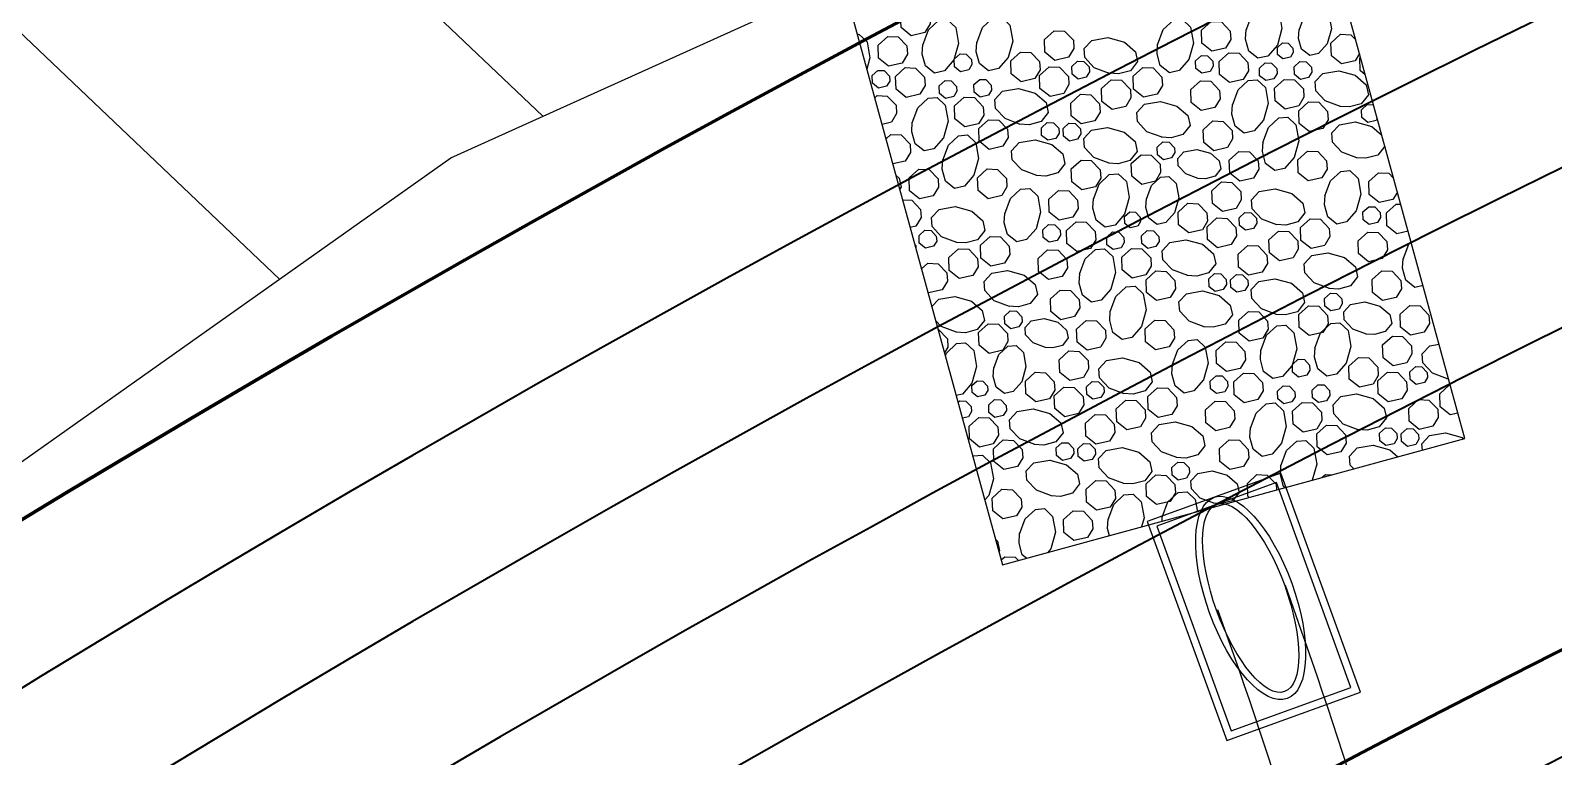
# Model space of a CAD drawing. Header units: inches. Extents: x -5337 to 1057, y 15227 to 19227.
# Drawn here: x -2680.8 to -2649.02, y 16364.55 to 16379.7 of the extents above; entities that cross this region are included whole.
import ezdxf

# ---------------------------------------------------------------- set-up
doc = ezdxf.new("R2010")
doc.units = ezdxf.units.IN
doc.header["$LTSCALE"] = 150
doc.header["$MEASUREMENT"] = 0
for name, color, linetype in [('COMT-MIN', 84, 'Continuous'), ('CONT-MJR', 84, 'Continuous'), ('PAVING', 7, 'Continuous'), ('ROW', 7, 'Continuous'), ('STORM', 7, 'Continuous'), ('STORM INLET', 7, 'Continuous')]:
    doc.layers.add(name, color=color, linetype=linetype)

msp = doc.modelspace()

# ---------------------------------------------------------------- linework, layer by layer
at = {"color": 5}
for p, q in [((-2729.051, 16433.956), (-2670.113, 16377.913)), ((-2734.121, 16430.153), (-2675.608, 16374.513)), ((-2672.033, 16377.047), (-2602.131, 16408.598)), ((-2729.614, 16336.248), (-2672.033, 16377.047))]:
    msp.add_line(p, q, dxfattribs=at)
at = {"layer": 'COMT-MIN', "color": 5, "linetype": 'Continuous', "lineweight": 40}
for radius, start, end in [(358.682, 87.19595, 149.48733), (355.682, 87.19365, 152.90954), (352.682, 87.19133, 149.45481), (349.682, 87.18897, 152.96326), (341.682, 87.18254, 152.94352), (339.682, 87.1809, 146.2176), (336.682, 87.1784, 155.72029), (333.682, 87.17588, 149.75678)]:
    msp.add_arc((-2493.35, 16060.287), radius, start, end, dxfattribs=at)
at = {"layer": 'CONT-MJR', "color": 5, "linetype": 'Continuous', "lineweight": 70, "extrusion": (0, 0, -1)}
msp.add_arc((2493.35, 16060.287), 361.682, 27.07625, 92.80179, dxfattribs=at)
at = {"layer": 'CONT-MJR', "color": 5, "linetype": 'Continuous', "lineweight": 70}
msp.add_arc((-2493.35, 16060.287), 343.682, 87.18417, 149.57572, dxfattribs=at)
at = {"layer": 'PAVING', "color": 1, "flags": 128}
msp.add_lwpolyline([(-2660.516, 16368.548), (-2650.871, 16371.188), (-2656.151, 16390.478), (-2665.797, 16387.838)], close=True, dxfattribs=at)
for points in [[(-2662.142, 16379.658), (-2662.427, 16379.593), (-2662.636, 16379.762), (-2662.645, 16380.03), (-2662.443, 16380.213), (-2662.228, 16380.205), (-2662.044, 16380.013), (-2662.032, 16379.839), (-2662.142, 16379.658)], [(-2655.436, 16379.708), (-2655.317, 16380.025), (-2655.105, 16380.222), (-2654.916, 16380.237), (-2654.745, 16380.076), (-2654.687, 16379.743), (-2654.784, 16379.397), (-2654.983, 16379.168), (-2655.188, 16379.123), (-2655.378, 16379.272), (-2655.445, 16379.52), (-2655.433, 16379.723)], [(-2654.33, 16379.707), (-2654.223, 16379.992), (-2654.032, 16380.17), (-2653.862, 16380.183), (-2653.708, 16380.039), (-2653.656, 16379.739), (-2653.743, 16379.427), (-2653.922, 16379.221), (-2654.107, 16379.18), (-2654.278, 16379.315), (-2654.339, 16379.538), (-2654.327, 16379.721)], [(-2662.184, 16379.398), (-2662.066, 16379.715), (-2661.854, 16379.912), (-2661.665, 16379.927), (-2661.494, 16379.767), (-2661.436, 16379.433), (-2661.532, 16379.087), (-2661.732, 16378.858), (-2661.936, 16378.812), (-2662.126, 16378.962), (-2662.194, 16379.21), (-2662.181, 16379.413)], [(-2661.055, 16379.447), (-2660.937, 16379.764), (-2660.725, 16379.962), (-2660.536, 16379.976), (-2660.365, 16379.816), (-2660.307, 16379.483), (-2660.404, 16379.136), (-2660.603, 16378.907), (-2660.808, 16378.862), (-2660.998, 16379.012), (-2661.066, 16379.259), (-2661.053, 16379.462)], [(-2657.284, 16379.405), (-2657.166, 16379.722), (-2656.954, 16379.92), (-2656.765, 16379.934), (-2656.594, 16379.774), (-2656.536, 16379.441), (-2656.633, 16379.094), (-2656.832, 16378.865), (-2657.037, 16378.82), (-2657.227, 16378.97), (-2657.294, 16379.217), (-2657.282, 16379.42)], [(-2655.865, 16379.334), (-2656.15, 16379.269), (-2656.359, 16379.438), (-2656.368, 16379.707), (-2656.166, 16379.889), (-2655.951, 16379.881), (-2655.767, 16379.689), (-2655.756, 16379.516), (-2655.865, 16379.334)], [(-2663.547, 16379.622), (-2663.514, 16379.624), (-2663.343, 16379.464), (-2663.285, 16379.131), (-2663.349, 16378.898)], [(-2662.613, 16379.024), (-2662.898, 16378.959), (-2663.108, 16379.128), (-2663.117, 16379.396), (-2662.915, 16379.58), (-2662.699, 16379.571), (-2662.516, 16379.379), (-2662.504, 16379.206), (-2662.613, 16379.024)], [(-2659.139, 16379.143), (-2659.424, 16379.079), (-2659.633, 16379.247), (-2659.642, 16379.515), (-2659.44, 16379.698), (-2659.225, 16379.69), (-2659.041, 16379.498), (-2659.029, 16379.325), (-2659.139, 16379.143)], [(-2658.287, 16378.806), (-2658.604, 16378.924), (-2658.801, 16379.137), (-2658.816, 16379.325), (-2658.655, 16379.496), (-2658.322, 16379.554), (-2657.975, 16379.458), (-2657.746, 16379.258), (-2657.701, 16379.054), (-2657.851, 16378.864), (-2658.099, 16378.796), (-2658.301, 16378.809)], [(-2653.163, 16379.069), (-2653.448, 16379.004), (-2653.657, 16379.172), (-2653.666, 16379.441), (-2653.464, 16379.624), (-2653.248, 16379.615), (-2653.149, 16379.511)], [(-2661.224, 16378.881), (-2661.396, 16378.843), (-2661.521, 16378.944), (-2661.527, 16379.105), (-2661.405, 16379.215), (-2661.276, 16379.209), (-2661.166, 16379.094), (-2661.159, 16378.99), (-2661.225, 16378.881)], [(-2659.843, 16378.698), (-2660.128, 16378.633), (-2660.338, 16378.801), (-2660.347, 16379.07), (-2660.145, 16379.253), (-2659.929, 16379.244), (-2659.746, 16379.052), (-2659.734, 16378.879), (-2659.843, 16378.698)], [(-2656.189, 16378.848), (-2656.36, 16378.809), (-2656.485, 16378.91), (-2656.491, 16379.071), (-2656.37, 16379.181), (-2656.24, 16379.176), (-2656.13, 16379.061), (-2656.123, 16378.957), (-2656.189, 16378.848)], [(-2655.497, 16378.682), (-2655.782, 16378.617), (-2655.991, 16378.786), (-2656, 16379.054), (-2655.799, 16379.237), (-2655.583, 16379.228), (-2655.399, 16379.036), (-2655.388, 16378.863), (-2655.497, 16378.682)], [(-2654.512, 16379.145), (-2654.666, 16379.11), (-2654.779, 16379.201), (-2654.784, 16379.346), (-2654.675, 16379.445), (-2654.558, 16379.44), (-2654.459, 16379.337), (-2654.453, 16379.243), (-2654.512, 16379.145)], [(-2653.07, 16379.223), (-2653.163, 16379.069)], [(-2652.949, 16378.78), (-2653.056, 16378.866), (-2653.065, 16379.134), (-2653.05, 16379.148)], [(-2662.937, 16378.538), (-2663.108, 16378.499), (-2663.234, 16378.6), (-2663.239, 16378.761), (-2663.118, 16378.871), (-2662.989, 16378.866), (-2662.879, 16378.751), (-2662.872, 16378.647), (-2662.937, 16378.538)], [(-2662.246, 16378.372), (-2662.531, 16378.307), (-2662.74, 16378.475), (-2662.749, 16378.744), (-2662.547, 16378.927), (-2662.332, 16378.918), (-2662.148, 16378.727), (-2662.136, 16378.553), (-2662.246, 16378.372)], [(-2659.242, 16378.391), (-2659.527, 16378.326), (-2659.737, 16378.494), (-2659.745, 16378.763), (-2659.543, 16378.946), (-2659.328, 16378.937), (-2659.144, 16378.745), (-2659.133, 16378.572), (-2659.242, 16378.391)], [(-2658.772, 16378.728), (-2658.943, 16378.689), (-2659.068, 16378.79), (-2659.074, 16378.952), (-2658.953, 16379.061), (-2658.823, 16379.056), (-2658.713, 16378.941), (-2658.706, 16378.837), (-2658.772, 16378.728)], [(-2657.29, 16378.375), (-2657.575, 16378.31), (-2657.785, 16378.478), (-2657.794, 16378.747), (-2657.592, 16378.93), (-2657.377, 16378.921), (-2657.193, 16378.729), (-2657.181, 16378.556), (-2657.29, 16378.375)], [(-2654.856, 16378.695), (-2655.027, 16378.657), (-2655.153, 16378.758), (-2655.158, 16378.919), (-2655.037, 16379.029), (-2654.908, 16379.024), (-2654.797, 16378.908), (-2654.79, 16378.804), (-2654.856, 16378.696)], [(-2654.132, 16378.721), (-2654.303, 16378.682), (-2654.429, 16378.783), (-2654.434, 16378.944), (-2654.313, 16379.054), (-2654.183, 16379.049), (-2654.073, 16378.934), (-2654.066, 16378.83), (-2654.132, 16378.721)], [(-2653.469, 16378.115), (-2653.786, 16378.234), (-2653.983, 16378.446), (-2653.998, 16378.635), (-2653.837, 16378.806), (-2653.504, 16378.864), (-2653.157, 16378.767), (-2652.929, 16378.568), (-2652.883, 16378.363), (-2653.033, 16378.173), (-2653.281, 16378.106), (-2653.483, 16378.118)], [(-2661.537, 16378.324), (-2661.707, 16378.285), (-2661.833, 16378.387), (-2661.839, 16378.548), (-2661.718, 16378.658), (-2661.588, 16378.652), (-2661.478, 16378.537), (-2661.471, 16378.433), (-2661.537, 16378.324)], [(-2660.813, 16378.35), (-2660.984, 16378.311), (-2661.109, 16378.412), (-2661.114, 16378.573), (-2660.993, 16378.683), (-2660.864, 16378.678), (-2660.754, 16378.563), (-2660.747, 16378.459), (-2660.813, 16378.35)], [(-2657.949, 16378.117), (-2658.234, 16378.053), (-2658.443, 16378.221), (-2658.452, 16378.49), (-2658.251, 16378.673), (-2658.035, 16378.664), (-2657.851, 16378.472), (-2657.84, 16378.299), (-2657.949, 16378.117)], [(-2656.089, 16378.097), (-2656.373, 16378.032), (-2656.583, 16378.201), (-2656.592, 16378.47), (-2656.39, 16378.653), (-2656.175, 16378.644), (-2655.991, 16378.452), (-2655.979, 16378.279), (-2656.089, 16378.097)], [(-2655.723, 16378.145), (-2655.604, 16378.462), (-2655.392, 16378.659), (-2655.203, 16378.674), (-2655.032, 16378.513), (-2654.974, 16378.18), (-2655.071, 16377.833), (-2655.27, 16377.605), (-2655.475, 16377.559), (-2655.665, 16377.709), (-2655.732, 16377.957), (-2655.72, 16378.16)], [(-2654.338, 16378.128), (-2654.623, 16378.063), (-2654.832, 16378.232), (-2654.841, 16378.5), (-2654.64, 16378.683), (-2654.424, 16378.675), (-2654.24, 16378.483), (-2654.229, 16378.309), (-2654.338, 16378.128)], [(-2663.186, 16378.3), (-2663.138, 16378.343), (-2662.923, 16378.334), (-2662.739, 16378.142), (-2662.728, 16377.969), (-2662.837, 16377.788)], [(-2662.403, 16377.774), (-2662.285, 16378.091), (-2662.073, 16378.288), (-2661.884, 16378.303), (-2661.713, 16378.142), (-2661.655, 16377.809), (-2661.751, 16377.462), (-2661.951, 16377.234), (-2662.155, 16377.188), (-2662.345, 16377.338), (-2662.413, 16377.586), (-2662.401, 16377.789)], [(-2661.019, 16377.757), (-2661.304, 16377.692), (-2661.513, 16377.861), (-2661.522, 16378.129), (-2661.32, 16378.312), (-2661.105, 16378.303), (-2660.921, 16378.112), (-2660.91, 16377.938), (-2661.019, 16377.757)], [(-2660.149, 16377.744), (-2660.466, 16377.863), (-2660.664, 16378.075), (-2660.678, 16378.264), (-2660.518, 16378.435), (-2660.185, 16378.493), (-2659.838, 16378.396), (-2659.609, 16378.197), (-2659.564, 16377.992), (-2659.714, 16377.802), (-2659.962, 16377.735), (-2660.164, 16377.747)], [(-2658.592, 16377.817), (-2658.877, 16377.752), (-2659.086, 16377.921), (-2659.095, 16378.189), (-2658.893, 16378.372), (-2658.678, 16378.363), (-2658.494, 16378.172), (-2658.483, 16377.998), (-2658.592, 16377.817)], [(-2657.19, 16377.473), (-2657.507, 16377.591), (-2657.704, 16377.803), (-2657.718, 16377.992), (-2657.558, 16378.163), (-2657.225, 16378.221), (-2656.878, 16378.124), (-2656.649, 16377.925), (-2656.604, 16377.72), (-2656.754, 16377.53), (-2657.002, 16377.463), (-2657.205, 16377.475)], [(-2653.832, 16377.657), (-2654.117, 16377.592), (-2654.326, 16377.761), (-2654.335, 16378.029), (-2654.133, 16378.212), (-2653.918, 16378.204), (-2653.734, 16378.012), (-2653.723, 16377.838), (-2653.832, 16377.657)], [(-2655.085, 16377.364), (-2654.967, 16377.681), (-2654.755, 16377.878), (-2654.566, 16377.893), (-2654.395, 16377.732), (-2654.337, 16377.399), (-2654.434, 16377.052), (-2654.633, 16376.824), (-2654.838, 16376.778), (-2655.028, 16376.928), (-2655.095, 16377.176), (-2655.083, 16377.379)], [(-2652.725, 16377.822), (-2652.896, 16377.783), (-2653.021, 16377.884), (-2653.027, 16378.045), (-2652.906, 16378.155), (-2652.776, 16378.149)], [(-2662.837, 16377.788), (-2663.033, 16377.743)], [(-2660.512, 16377.286), (-2660.797, 16377.221), (-2661.007, 16377.39), (-2661.015, 16377.658), (-2660.814, 16377.841), (-2660.599, 16377.832), (-2660.415, 16377.64), (-2660.403, 16377.467), (-2660.513, 16377.286)], [(-2659.405, 16377.45), (-2659.576, 16377.411), (-2659.702, 16377.513), (-2659.707, 16377.674), (-2659.586, 16377.784), (-2659.457, 16377.778), (-2659.347, 16377.663), (-2659.34, 16377.559), (-2659.405, 16377.45)], [(-2658.953, 16377.434), (-2659.123, 16377.396), (-2659.249, 16377.497), (-2659.254, 16377.658), (-2659.133, 16377.768), (-2659.004, 16377.762), (-2658.894, 16377.647), (-2658.887, 16377.543), (-2658.953, 16377.435)], [(-2658.294, 16376.931), (-2658.611, 16377.05), (-2658.809, 16377.262), (-2658.823, 16377.451), (-2658.663, 16377.622), (-2658.33, 16377.68), (-2657.983, 16377.583), (-2657.754, 16377.384), (-2657.709, 16377.179), (-2657.859, 16376.989), (-2658.106, 16376.922), (-2658.309, 16376.934)], [(-2655.827, 16377.259), (-2656.112, 16377.194), (-2656.321, 16377.362), (-2656.33, 16377.631), (-2656.128, 16377.814), (-2655.913, 16377.805), (-2655.729, 16377.613), (-2655.718, 16377.44), (-2655.827, 16377.259)], [(-2653.122, 16377.045), (-2653.438, 16377.163), (-2653.636, 16377.375), (-2653.65, 16377.564), (-2653.49, 16377.735), (-2653.157, 16377.793), (-2652.81, 16377.697), (-2652.603, 16377.516)], [(-2652.699, 16377.865), (-2652.725, 16377.822)], [(-2662.95, 16377.44), (-2662.848, 16377.533), (-2662.632, 16377.524), (-2662.449, 16377.332), (-2662.438, 16377.159), (-2662.547, 16376.977)], [(-2661.766, 16376.993), (-2661.648, 16377.309), (-2661.435, 16377.507), (-2661.247, 16377.522), (-2661.076, 16377.361), (-2661.018, 16377.028), (-2661.114, 16376.681), (-2661.314, 16376.453), (-2661.518, 16376.407), (-2661.708, 16376.557), (-2661.776, 16376.805), (-2661.763, 16377.007)], [(-2659.802, 16376.674), (-2660.119, 16376.792), (-2660.317, 16377.004), (-2660.331, 16377.193), (-2660.171, 16377.364), (-2659.837, 16377.422), (-2659.49, 16377.325), (-2659.262, 16377.126), (-2659.216, 16376.922), (-2659.366, 16376.731), (-2659.614, 16376.664), (-2659.817, 16376.676)], [(-2656.99, 16377.044), (-2657.161, 16377.005), (-2657.286, 16377.106), (-2657.292, 16377.267), (-2657.171, 16377.377), (-2657.041, 16377.372), (-2656.931, 16377.257), (-2656.924, 16377.153), (-2656.99, 16377.044)], [(-2652.54, 16377.287), (-2652.686, 16377.102), (-2652.934, 16377.035), (-2653.136, 16377.047)], [(-2662.547, 16376.977), (-2662.807, 16376.918)], [(-2658.58, 16376.44), (-2658.865, 16376.376), (-2659.074, 16376.544), (-2659.083, 16376.813), (-2658.881, 16376.996), (-2658.666, 16376.987), (-2658.482, 16376.795), (-2658.47, 16376.622), (-2658.58, 16376.44)], [(-2657.328, 16376.555), (-2657.613, 16376.491), (-2657.822, 16376.659), (-2657.831, 16376.928), (-2657.629, 16377.111), (-2657.414, 16377.102), (-2657.23, 16376.91), (-2657.219, 16376.737), (-2657.328, 16376.555)], [(-2656.434, 16376.613), (-2656.69, 16376.708), (-2656.851, 16376.88), (-2656.862, 16377.033), (-2656.732, 16377.171), (-2656.463, 16377.218), (-2656.182, 16377.14), (-2655.996, 16376.979), (-2655.96, 16376.813), (-2656.081, 16376.659), (-2656.282, 16376.604), (-2656.446, 16376.615)], [(-2655.282, 16376.624), (-2655.567, 16376.559), (-2655.777, 16376.728), (-2655.786, 16376.996), (-2655.584, 16377.179), (-2655.368, 16377.17), (-2655.185, 16376.979), (-2655.173, 16376.805), (-2655.282, 16376.624)], [(-2653.855, 16376.628), (-2654.14, 16376.563), (-2654.35, 16376.732), (-2654.358, 16377), (-2654.157, 16377.183), (-2653.941, 16377.174), (-2653.757, 16376.983), (-2653.746, 16376.809), (-2653.855, 16376.628)], [(-2662.741, 16376.676), (-2662.675, 16376.618), (-2662.634, 16376.435), (-2662.664, 16376.396)], [(-2661.963, 16376.253), (-2662.248, 16376.188), (-2662.457, 16376.357), (-2662.466, 16376.625), (-2662.264, 16376.808), (-2662.049, 16376.799), (-2661.865, 16376.607), (-2661.854, 16376.434), (-2661.963, 16376.253)], [(-2660.536, 16376.257), (-2660.821, 16376.192), (-2661.03, 16376.361), (-2661.039, 16376.629), (-2660.837, 16376.812), (-2660.622, 16376.803), (-2660.438, 16376.611), (-2660.427, 16376.438), (-2660.536, 16376.257)], [(-2658.622, 16376.18), (-2658.504, 16376.497), (-2658.292, 16376.695), (-2658.103, 16376.709), (-2657.932, 16376.549), (-2657.874, 16376.216), (-2657.97, 16375.869), (-2658.17, 16375.64), (-2658.374, 16375.595), (-2658.564, 16375.745), (-2658.632, 16375.993), (-2658.619, 16376.195)], [(-2657.516, 16376.18), (-2657.41, 16376.465), (-2657.219, 16376.643), (-2657.049, 16376.656), (-2656.895, 16376.511), (-2656.843, 16376.211), (-2656.93, 16375.899), (-2657.109, 16375.694), (-2657.293, 16375.653), (-2657.464, 16375.788), (-2657.525, 16376.011), (-2657.514, 16376.193)], [(-2653.79, 16376.249), (-2653.672, 16376.566), (-2653.46, 16376.763), (-2653.271, 16376.778), (-2653.1, 16376.617), (-2653.042, 16376.284), (-2653.139, 16375.938), (-2653.338, 16375.709), (-2653.543, 16375.663), (-2653.733, 16375.814), (-2653.8, 16376.061), (-2653.788, 16376.264)], [(-2652.371, 16376.178), (-2652.656, 16376.113), (-2652.865, 16376.281), (-2652.874, 16376.55), (-2652.672, 16376.733), (-2652.457, 16376.724), (-2652.358, 16376.621)], [(-2660.471, 16375.878), (-2660.353, 16376.195), (-2660.141, 16376.392), (-2659.952, 16376.407), (-2659.781, 16376.246), (-2659.723, 16375.913), (-2659.819, 16375.566), (-2660.019, 16375.337), (-2660.223, 16375.292), (-2660.414, 16375.442), (-2660.481, 16375.69), (-2660.469, 16375.893)], [(-2659.052, 16375.806), (-2659.337, 16375.742), (-2659.546, 16375.91), (-2659.555, 16376.179), (-2659.353, 16376.362), (-2659.138, 16376.353), (-2658.954, 16376.161), (-2658.942, 16375.988), (-2659.051, 16375.807)], [(-2655.645, 16375.987), (-2655.93, 16375.922), (-2656.139, 16376.091), (-2656.148, 16376.359), (-2655.946, 16376.542), (-2655.731, 16376.533), (-2655.547, 16376.342), (-2655.536, 16376.168), (-2655.645, 16375.987)], [(-2654.793, 16375.65), (-2655.11, 16375.768), (-2655.307, 16375.98), (-2655.322, 16376.169), (-2655.161, 16376.34), (-2654.828, 16376.398), (-2654.481, 16376.301), (-2654.253, 16376.102), (-2654.207, 16375.898), (-2654.357, 16375.707), (-2654.605, 16375.64), (-2654.807, 16375.652)], [(-2652.279, 16376.331), (-2652.371, 16376.178)], [(-2662.602, 16376.17), (-2662.411, 16376.162), (-2662.228, 16375.97), (-2662.216, 16375.797), (-2662.325, 16375.616)], [(-2661.473, 16375.279), (-2661.79, 16375.397), (-2661.988, 16375.609), (-2662.002, 16375.798), (-2661.842, 16375.969), (-2661.509, 16376.027), (-2661.162, 16375.93), (-2660.933, 16375.731), (-2660.888, 16375.526), (-2661.038, 16375.336), (-2661.285, 16375.269), (-2661.488, 16375.281)], [(-2656.349, 16375.541), (-2656.634, 16375.477), (-2656.844, 16375.645), (-2656.853, 16375.913), (-2656.651, 16376.096), (-2656.435, 16376.088), (-2656.252, 16375.896), (-2656.24, 16375.723), (-2656.349, 16375.541)], [(-2652.695, 16375.692), (-2652.866, 16375.653), (-2652.991, 16375.754), (-2652.997, 16375.915), (-2652.876, 16376.025), (-2652.746, 16376.02), (-2652.636, 16375.904), (-2652.629, 16375.801), (-2652.695, 16375.692)], [(-2652.055, 16375.514), (-2652.288, 16375.461), (-2652.497, 16375.629), (-2652.506, 16375.898), (-2652.304, 16376.081), (-2652.209, 16376.077)], [(-2659.375, 16375.32), (-2659.546, 16375.282), (-2659.672, 16375.383), (-2659.677, 16375.544), (-2659.556, 16375.654), (-2659.427, 16375.648), (-2659.317, 16375.533), (-2659.31, 16375.429), (-2659.375, 16375.321)], [(-2658.684, 16375.154), (-2658.969, 16375.09), (-2659.178, 16375.258), (-2659.187, 16375.527), (-2658.985, 16375.71), (-2658.77, 16375.701), (-2658.586, 16375.509), (-2658.574, 16375.336), (-2658.684, 16375.155)], [(-2657.699, 16375.617), (-2657.852, 16375.583), (-2657.965, 16375.674), (-2657.97, 16375.819), (-2657.861, 16375.918), (-2657.745, 16375.913), (-2657.646, 16375.809), (-2657.639, 16375.716), (-2657.698, 16375.618)], [(-2655.748, 16375.234), (-2656.033, 16375.17), (-2656.242, 16375.338), (-2656.251, 16375.607), (-2656.049, 16375.79), (-2655.834, 16375.781), (-2655.65, 16375.589), (-2655.639, 16375.416), (-2655.748, 16375.235)], [(-2655.278, 16375.571), (-2655.449, 16375.533), (-2655.574, 16375.634), (-2655.58, 16375.795), (-2655.459, 16375.905), (-2655.329, 16375.899), (-2655.219, 16375.784), (-2655.212, 16375.68), (-2655.278, 16375.572)], [(-2653.796, 16375.218), (-2654.081, 16375.154), (-2654.291, 16375.322), (-2654.299, 16375.591), (-2654.098, 16375.774), (-2653.882, 16375.765), (-2653.699, 16375.573), (-2653.687, 16375.4), (-2653.796, 16375.219)], [(-2662.325, 16375.616), (-2662.443, 16375.589)], [(-2661.958, 16375.2), (-2662.129, 16375.162), (-2662.255, 16375.263), (-2662.26, 16375.424), (-2662.139, 16375.534), (-2662.01, 16375.529), (-2661.9, 16375.413), (-2661.893, 16375.309), (-2661.958, 16375.201)], [(-2660.477, 16374.847), (-2660.762, 16374.782), (-2660.971, 16374.951), (-2660.98, 16375.219), (-2660.778, 16375.402), (-2660.563, 16375.394), (-2660.379, 16375.202), (-2660.368, 16375.028), (-2660.477, 16374.847)], [(-2658.043, 16375.168), (-2658.213, 16375.129), (-2658.339, 16375.23), (-2658.344, 16375.391), (-2658.223, 16375.501), (-2658.094, 16375.496), (-2657.984, 16375.381), (-2657.977, 16375.277), (-2658.043, 16375.168)], [(-2657.318, 16375.194), (-2657.489, 16375.155), (-2657.615, 16375.256), (-2657.62, 16375.417), (-2657.499, 16375.527), (-2657.37, 16375.522), (-2657.26, 16375.406), (-2657.253, 16375.302), (-2657.318, 16375.194)], [(-2656.655, 16374.588), (-2656.972, 16374.706), (-2657.17, 16374.918), (-2657.184, 16375.107), (-2657.024, 16375.278), (-2656.691, 16375.336), (-2656.344, 16375.24), (-2656.115, 16375.041), (-2656.07, 16374.836), (-2656.22, 16374.646), (-2656.467, 16374.578), (-2656.67, 16374.591)], [(-2654.455, 16374.961), (-2654.74, 16374.896), (-2654.949, 16375.065), (-2654.958, 16375.333), (-2654.757, 16375.516), (-2654.541, 16375.508), (-2654.357, 16375.316), (-2654.346, 16375.142), (-2654.455, 16374.961)], [(-2652.594, 16374.941), (-2652.879, 16374.876), (-2653.089, 16375.045), (-2653.098, 16375.313), (-2652.896, 16375.496), (-2652.681, 16375.487), (-2652.497, 16375.296), (-2652.486, 16375.122), (-2652.594, 16374.941)], [(-2662.346, 16375.234), (-2662.331, 16375.218), (-2662.328, 16375.165)], [(-2661.136, 16374.59), (-2661.421, 16374.525), (-2661.63, 16374.693), (-2661.639, 16374.962), (-2661.437, 16375.145), (-2661.222, 16375.136), (-2661.038, 16374.945), (-2661.026, 16374.771), (-2661.136, 16374.59)], [(-2659.275, 16374.57), (-2659.56, 16374.505), (-2659.769, 16374.674), (-2659.778, 16374.942), (-2659.577, 16375.125), (-2659.361, 16375.116), (-2659.177, 16374.924), (-2659.166, 16374.751), (-2659.275, 16374.57)], [(-2658.909, 16374.617), (-2658.791, 16374.934), (-2658.579, 16375.132), (-2658.39, 16375.146), (-2658.219, 16374.986), (-2658.161, 16374.653), (-2658.257, 16374.306), (-2658.457, 16374.077), (-2658.661, 16374.032), (-2658.851, 16374.182), (-2658.919, 16374.429), (-2658.907, 16374.632)], [(-2657.525, 16374.601), (-2657.81, 16374.536), (-2658.019, 16374.704), (-2658.028, 16374.973), (-2657.826, 16375.156), (-2657.61, 16375.147), (-2657.427, 16374.955), (-2657.415, 16374.782), (-2657.525, 16374.601)], [(-2655.098, 16374.66), (-2655.383, 16374.596), (-2655.592, 16374.764), (-2655.601, 16375.033), (-2655.399, 16375.216), (-2655.184, 16375.207), (-2655, 16375.015), (-2654.989, 16374.842), (-2655.098, 16374.661)], [(-2653.696, 16374.316), (-2654.012, 16374.435), (-2654.21, 16374.647), (-2654.224, 16374.835), (-2654.064, 16375.006), (-2653.731, 16375.065), (-2653.384, 16374.968), (-2653.155, 16374.769), (-2653.11, 16374.564), (-2653.26, 16374.374), (-2653.508, 16374.306), (-2653.711, 16374.319)], [(-2652.161, 16374.927), (-2652.042, 16375.244), (-2651.994, 16375.29)], [(-2662.208, 16374.729), (-2662.08, 16374.845), (-2661.865, 16374.836), (-2661.681, 16374.644), (-2661.669, 16374.471), (-2661.779, 16374.29)], [(-2660.376, 16373.945), (-2660.693, 16374.063), (-2660.891, 16374.275), (-2660.905, 16374.464), (-2660.745, 16374.635), (-2660.412, 16374.693), (-2660.065, 16374.597), (-2659.836, 16374.398), (-2659.791, 16374.193), (-2659.94, 16374.003), (-2660.188, 16373.935), (-2660.391, 16373.948)], [(-2651.744, 16374.379), (-2651.913, 16374.342), (-2652.103, 16374.492), (-2652.171, 16374.739), (-2652.158, 16374.942)], [(-2657.018, 16374.13), (-2657.303, 16374.065), (-2657.513, 16374.233), (-2657.522, 16374.502), (-2657.32, 16374.685), (-2657.104, 16374.676), (-2656.921, 16374.484), (-2656.909, 16374.311), (-2657.018, 16374.13)], [(-2655.911, 16374.294), (-2656.082, 16374.255), (-2656.208, 16374.356), (-2656.213, 16374.517), (-2656.092, 16374.628), (-2655.963, 16374.622), (-2655.853, 16374.507), (-2655.846, 16374.403), (-2655.911, 16374.294)], [(-2655.459, 16374.278), (-2655.629, 16374.239), (-2655.755, 16374.34), (-2655.76, 16374.502), (-2655.639, 16374.611), (-2655.51, 16374.606), (-2655.4, 16374.491), (-2655.393, 16374.387), (-2655.459, 16374.278)], [(-2654.8, 16373.775), (-2655.117, 16373.894), (-2655.315, 16374.106), (-2655.329, 16374.294), (-2655.169, 16374.466), (-2654.836, 16374.523), (-2654.489, 16374.427), (-2654.26, 16374.228), (-2654.215, 16374.023), (-2654.365, 16373.833), (-2654.612, 16373.765), (-2654.815, 16373.778)], [(-2652.304, 16374.131), (-2652.589, 16374.066), (-2652.799, 16374.235), (-2652.807, 16374.503), (-2652.606, 16374.686), (-2652.39, 16374.678), (-2652.206, 16374.486), (-2652.195, 16374.312), (-2652.304, 16374.131)], [(-2661.779, 16374.289), (-2662.064, 16374.224), (-2662.072, 16374.231)], [(-2661.992, 16373.942), (-2661.849, 16374.094), (-2661.516, 16374.152), (-2661.169, 16374.056), (-2660.941, 16373.856), (-2660.895, 16373.652), (-2661.045, 16373.462), (-2661.293, 16373.394), (-2661.495, 16373.407)], [(-2659.014, 16373.731), (-2659.299, 16373.666), (-2659.508, 16373.835), (-2659.517, 16374.103), (-2659.315, 16374.286), (-2659.099, 16374.278), (-2658.916, 16374.086), (-2658.905, 16373.913), (-2659.014, 16373.731)], [(-2658.272, 16373.836), (-2658.154, 16374.153), (-2657.941, 16374.351), (-2657.753, 16374.365), (-2657.582, 16374.205), (-2657.524, 16373.872), (-2657.62, 16373.525), (-2657.82, 16373.296), (-2658.024, 16373.251), (-2658.214, 16373.401), (-2658.282, 16373.648), (-2658.269, 16373.851)], [(-2656.308, 16373.517), (-2656.625, 16373.636), (-2656.822, 16373.848), (-2656.837, 16374.037), (-2656.677, 16374.208), (-2656.343, 16374.266), (-2655.996, 16374.169), (-2655.768, 16373.97), (-2655.722, 16373.765), (-2655.872, 16373.575), (-2656.12, 16373.508), (-2656.323, 16373.52)], [(-2653.496, 16373.888), (-2653.667, 16373.849), (-2653.792, 16373.95), (-2653.798, 16374.111), (-2653.677, 16374.221), (-2653.548, 16374.216), (-2653.437, 16374.101), (-2653.43, 16373.996), (-2653.496, 16373.888)], [(-2660.176, 16373.516), (-2660.347, 16373.478), (-2660.473, 16373.579), (-2660.478, 16373.74), (-2660.357, 16373.85), (-2660.228, 16373.844), (-2660.118, 16373.729), (-2660.111, 16373.625), (-2660.176, 16373.517)], [(-2655.086, 16373.284), (-2655.371, 16373.219), (-2655.58, 16373.388), (-2655.589, 16373.656), (-2655.387, 16373.839), (-2655.172, 16373.831), (-2654.988, 16373.639), (-2654.976, 16373.466), (-2655.086, 16373.284)], [(-2653.834, 16373.399), (-2654.119, 16373.334), (-2654.328, 16373.503), (-2654.337, 16373.772), (-2654.135, 16373.954), (-2653.92, 16373.946), (-2653.736, 16373.754), (-2653.725, 16373.58), (-2653.834, 16373.399)], [(-2652.923, 16373.365), (-2653.208, 16373.471), (-2653.386, 16373.662), (-2653.399, 16373.832), (-2653.255, 16373.986), (-2652.955, 16374.038), (-2652.643, 16373.951), (-2652.437, 16373.772), (-2652.396, 16373.588), (-2652.531, 16373.417), (-2652.754, 16373.356), (-2652.936, 16373.367)], [(-2651.72, 16373.406), (-2652.006, 16373.341), (-2652.215, 16373.51), (-2652.224, 16373.779), (-2652.022, 16373.962), (-2651.806, 16373.953), (-2651.623, 16373.761), (-2651.611, 16373.588), (-2651.721, 16373.406)], [(-2661.481, 16373.404), (-2661.798, 16373.522), (-2661.911, 16373.644)], [(-2661.861, 16373.46), (-2661.852, 16373.459), (-2661.669, 16373.267), (-2661.657, 16373.094), (-2661.728, 16372.976)], [(-2660.514, 16373.028), (-2660.8, 16372.963), (-2661.009, 16373.132), (-2661.018, 16373.4), (-2660.816, 16373.583), (-2660.601, 16373.574), (-2660.417, 16373.382), (-2660.405, 16373.209), (-2660.515, 16373.028)], [(-2659.62, 16373.085), (-2659.877, 16373.181), (-2660.037, 16373.353), (-2660.049, 16373.505), (-2659.919, 16373.644), (-2659.649, 16373.691), (-2659.368, 16373.613), (-2659.183, 16373.451), (-2659.146, 16373.286), (-2659.268, 16373.131), (-2659.468, 16373.077), (-2659.632, 16373.087)], [(-2658.469, 16373.096), (-2658.754, 16373.032), (-2658.963, 16373.2), (-2658.972, 16373.469), (-2658.77, 16373.652), (-2658.555, 16373.643), (-2658.371, 16373.451), (-2658.36, 16373.278), (-2658.469, 16373.097)], [(-2657.042, 16373.1), (-2657.327, 16373.035), (-2657.536, 16373.204), (-2657.545, 16373.473), (-2657.343, 16373.656), (-2657.128, 16373.647), (-2656.944, 16373.455), (-2656.933, 16373.282), (-2657.042, 16373.1)], [(-2655.128, 16373.024), (-2655.01, 16373.341), (-2654.797, 16373.539), (-2654.609, 16373.553), (-2654.438, 16373.393), (-2654.38, 16373.059), (-2654.476, 16372.713), (-2654.676, 16372.484), (-2654.88, 16372.439), (-2655.07, 16372.588), (-2655.138, 16372.836), (-2655.125, 16373.039)], [(-2653.999, 16373.073), (-2653.881, 16373.391), (-2653.669, 16373.588), (-2653.48, 16373.602), (-2653.309, 16373.442), (-2653.251, 16373.109), (-2653.348, 16372.762), (-2653.547, 16372.533), (-2653.752, 16372.488), (-2653.942, 16372.638), (-2654.01, 16372.886), (-2653.997, 16373.088)], [(-2661.711, 16372.914), (-2661.69, 16372.97), (-2661.478, 16373.167), (-2661.289, 16373.182), (-2661.118, 16373.021), (-2661.06, 16372.688), (-2661.157, 16372.341), (-2661.356, 16372.113), (-2661.484, 16372.084)], [(-2660.703, 16372.652), (-2660.596, 16372.937), (-2660.405, 16373.115), (-2660.235, 16373.128), (-2660.081, 16372.984), (-2660.029, 16372.684), (-2660.116, 16372.372), (-2660.296, 16372.166), (-2660.48, 16372.125), (-2660.651, 16372.26), (-2660.712, 16372.483), (-2660.701, 16372.666)], [(-2656.977, 16372.721), (-2656.859, 16373.038), (-2656.647, 16373.236), (-2656.458, 16373.25), (-2656.287, 16373.09), (-2656.229, 16372.757), (-2656.325, 16372.41), (-2656.525, 16372.181), (-2656.729, 16372.136), (-2656.919, 16372.286), (-2656.987, 16372.534), (-2656.975, 16372.736)], [(-2655.557, 16372.65), (-2655.843, 16372.586), (-2656.052, 16372.754), (-2656.061, 16373.022), (-2655.859, 16373.206), (-2655.644, 16373.197), (-2655.46, 16373.005), (-2655.448, 16372.832), (-2655.557, 16372.65)], [(-2652.083, 16372.769), (-2652.368, 16372.705), (-2652.577, 16372.873), (-2652.586, 16373.141), (-2652.384, 16373.324), (-2652.169, 16373.316), (-2651.985, 16373.124), (-2651.974, 16372.951), (-2652.083, 16372.769)], [(-2651.231, 16372.432), (-2651.548, 16372.55), (-2651.745, 16372.763), (-2651.76, 16372.952), (-2651.599, 16373.123), (-2651.409, 16373.156)], [(-2658.831, 16372.459), (-2659.116, 16372.395), (-2659.326, 16372.563), (-2659.334, 16372.832), (-2659.133, 16373.015), (-2658.917, 16373.006), (-2658.734, 16372.814), (-2658.722, 16372.641), (-2658.831, 16372.459)], [(-2657.979, 16372.122), (-2658.296, 16372.24), (-2658.494, 16372.453), (-2658.508, 16372.642), (-2658.348, 16372.812), (-2658.015, 16372.87), (-2657.668, 16372.774), (-2657.439, 16372.575), (-2657.394, 16372.37), (-2657.544, 16372.18), (-2657.791, 16372.112), (-2657.994, 16372.125)], [(-2654.168, 16372.507), (-2654.34, 16372.469), (-2654.465, 16372.57), (-2654.471, 16372.731), (-2654.349, 16372.841), (-2654.22, 16372.836), (-2654.11, 16372.72), (-2654.103, 16372.616), (-2654.168, 16372.507)], [(-2652.787, 16372.324), (-2653.072, 16372.259), (-2653.282, 16372.428), (-2653.291, 16372.696), (-2653.089, 16372.879), (-2652.873, 16372.87), (-2652.69, 16372.678), (-2652.678, 16372.505), (-2652.787, 16372.324)], [(-2659.536, 16372.014), (-2659.821, 16371.949), (-2660.03, 16372.117), (-2660.039, 16372.386), (-2659.837, 16372.569), (-2659.622, 16372.56), (-2659.438, 16372.368), (-2659.427, 16372.195), (-2659.536, 16372.014)], [(-2655.881, 16372.164), (-2656.052, 16372.125), (-2656.178, 16372.226), (-2656.183, 16372.387), (-2656.062, 16372.497), (-2655.933, 16372.492), (-2655.823, 16372.377), (-2655.816, 16372.273), (-2655.881, 16372.164)], [(-2655.19, 16371.998), (-2655.475, 16371.933), (-2655.684, 16372.102), (-2655.693, 16372.37), (-2655.491, 16372.553), (-2655.276, 16372.545), (-2655.092, 16372.353), (-2655.08, 16372.179), (-2655.19, 16371.998)], [(-2652.186, 16372.017), (-2652.471, 16371.952), (-2652.68, 16372.121), (-2652.689, 16372.389), (-2652.487, 16372.572), (-2652.272, 16372.563), (-2652.089, 16372.371), (-2652.077, 16372.198), (-2652.186, 16372.017)], [(-2651.716, 16372.354), (-2651.887, 16372.315), (-2652.012, 16372.416), (-2652.018, 16372.578), (-2651.897, 16372.687), (-2651.767, 16372.682), (-2651.657, 16372.567), (-2651.65, 16372.463), (-2651.716, 16372.354)], [(-2660.885, 16372.09), (-2661.039, 16372.055), (-2661.152, 16372.146), (-2661.157, 16372.291), (-2661.048, 16372.39), (-2660.931, 16372.385), (-2660.832, 16372.282), (-2660.826, 16372.188), (-2660.885, 16372.09)], [(-2658.935, 16371.707), (-2659.22, 16371.642), (-2659.429, 16371.811), (-2659.438, 16372.079), (-2659.236, 16372.262), (-2659.021, 16372.253), (-2658.837, 16372.062), (-2658.825, 16371.888), (-2658.935, 16371.707)], [(-2658.464, 16372.044), (-2658.635, 16372.005), (-2658.761, 16372.106), (-2658.766, 16372.268), (-2658.645, 16372.377), (-2658.516, 16372.372), (-2658.406, 16372.257), (-2658.398, 16372.153), (-2658.464, 16372.044)], [(-2656.983, 16371.691), (-2657.268, 16371.626), (-2657.477, 16371.794), (-2657.486, 16372.063), (-2657.284, 16372.246), (-2657.069, 16372.237), (-2656.885, 16372.045), (-2656.874, 16371.872), (-2656.983, 16371.691)], [(-2654.481, 16371.951), (-2654.651, 16371.912), (-2654.777, 16372.013), (-2654.782, 16372.174), (-2654.661, 16372.284), (-2654.532, 16372.278), (-2654.422, 16372.163), (-2654.415, 16372.059), (-2654.481, 16371.951)], [(-2653.757, 16371.976), (-2653.928, 16371.937), (-2654.053, 16372.038), (-2654.058, 16372.199), (-2653.937, 16372.309), (-2653.808, 16372.304), (-2653.698, 16372.189), (-2653.691, 16372.085), (-2653.757, 16371.976)], [(-2651.015, 16371.716), (-2651.178, 16371.679), (-2651.387, 16371.847), (-2651.396, 16372.116), (-2651.195, 16372.299), (-2651.174, 16372.298)], [(-2651.211, 16372.433), (-2651.246, 16372.435)], [(-2661.445, 16371.942), (-2661.41, 16371.974), (-2661.281, 16371.968), (-2661.171, 16371.853), (-2661.164, 16371.749), (-2661.229, 16371.64)], [(-2660.505, 16371.666), (-2660.676, 16371.627), (-2660.802, 16371.728), (-2660.807, 16371.889), (-2660.686, 16371.999), (-2660.556, 16371.994), (-2660.446, 16371.879), (-2660.439, 16371.775), (-2660.505, 16371.666)], [(-2657.642, 16371.433), (-2657.927, 16371.369), (-2658.136, 16371.537), (-2658.145, 16371.806), (-2657.943, 16371.989), (-2657.728, 16371.98), (-2657.544, 16371.788), (-2657.532, 16371.615), (-2657.642, 16371.433)], [(-2655.781, 16371.414), (-2656.066, 16371.349), (-2656.275, 16371.517), (-2656.284, 16371.786), (-2656.082, 16371.969), (-2655.867, 16371.96), (-2655.683, 16371.768), (-2655.672, 16371.595), (-2655.781, 16371.414)], [(-2655.347, 16371.4), (-2655.229, 16371.717), (-2655.017, 16371.914), (-2654.828, 16371.929), (-2654.657, 16371.768), (-2654.599, 16371.435), (-2654.695, 16371.088), (-2654.895, 16370.86), (-2655.099, 16370.814), (-2655.29, 16370.964), (-2655.357, 16371.212), (-2655.345, 16371.415)], [(-2653.963, 16371.383), (-2654.248, 16371.318), (-2654.457, 16371.487), (-2654.466, 16371.755), (-2654.264, 16371.938), (-2654.049, 16371.929), (-2653.865, 16371.738), (-2653.854, 16371.565), (-2653.963, 16371.383)], [(-2653.094, 16371.37), (-2653.41, 16371.489), (-2653.608, 16371.701), (-2653.622, 16371.89), (-2653.462, 16372.061), (-2653.129, 16372.119), (-2652.782, 16372.022), (-2652.553, 16371.823), (-2652.508, 16371.618), (-2652.658, 16371.428), (-2652.906, 16371.36), (-2653.108, 16371.373)], [(-2651.536, 16371.443), (-2651.821, 16371.378), (-2652.03, 16371.547), (-2652.039, 16371.815), (-2651.837, 16371.998), (-2651.622, 16371.99), (-2651.438, 16371.798), (-2651.427, 16371.624), (-2651.536, 16371.443)], [(-2661.229, 16371.641), (-2661.355, 16371.612)], [(-2660.711, 16371.073), (-2660.996, 16371.008), (-2661.206, 16371.177), (-2661.214, 16371.445), (-2661.013, 16371.628), (-2660.797, 16371.62), (-2660.614, 16371.428), (-2660.602, 16371.255), (-2660.711, 16371.073)], [(-2659.842, 16371.06), (-2660.159, 16371.179), (-2660.357, 16371.391), (-2660.371, 16371.58), (-2660.21, 16371.751), (-2659.877, 16371.809), (-2659.531, 16371.712), (-2659.302, 16371.513), (-2659.256, 16371.308), (-2659.407, 16371.118), (-2659.654, 16371.051), (-2659.857, 16371.063)], [(-2658.285, 16371.133), (-2658.569, 16371.068), (-2658.779, 16371.237), (-2658.788, 16371.505), (-2658.586, 16371.688), (-2658.371, 16371.679), (-2658.187, 16371.488), (-2658.175, 16371.314), (-2658.285, 16371.133)], [(-2656.882, 16370.789), (-2657.199, 16370.907), (-2657.397, 16371.119), (-2657.411, 16371.308), (-2657.251, 16371.479), (-2656.918, 16371.537), (-2656.571, 16371.44), (-2656.342, 16371.241), (-2656.296, 16371.037), (-2656.446, 16370.846), (-2656.694, 16370.779), (-2656.897, 16370.791)], [(-2653.456, 16370.912), (-2653.741, 16370.847), (-2653.951, 16371.016), (-2653.959, 16371.284), (-2653.758, 16371.467), (-2653.542, 16371.459), (-2653.359, 16371.267), (-2653.347, 16371.093), (-2653.457, 16370.912)], [(-2652.349, 16371.077), (-2652.521, 16371.038), (-2652.646, 16371.139), (-2652.651, 16371.3), (-2652.53, 16371.41), (-2652.401, 16371.404), (-2652.291, 16371.289), (-2652.284, 16371.186), (-2652.349, 16371.077)], [(-2651.897, 16371.061), (-2652.068, 16371.022), (-2652.193, 16371.123), (-2652.198, 16371.284), (-2652.077, 16371.394), (-2651.948, 16371.388), (-2651.838, 16371.273), (-2651.831, 16371.17), (-2651.897, 16371.061)], [(-2651.757, 16370.945), (-2651.767, 16371.077), (-2651.607, 16371.248), (-2651.274, 16371.306), (-2650.927, 16371.21), (-2650.895, 16371.181)], [(-2660.205, 16370.602), (-2660.49, 16370.537), (-2660.699, 16370.706), (-2660.708, 16370.974), (-2660.506, 16371.157), (-2660.291, 16371.148), (-2660.107, 16370.957), (-2660.096, 16370.783), (-2660.205, 16370.602)], [(-2659.098, 16370.767), (-2659.269, 16370.728), (-2659.394, 16370.829), (-2659.4, 16370.99), (-2659.279, 16371.1), (-2659.149, 16371.094), (-2659.039, 16370.979), (-2659.032, 16370.876), (-2659.098, 16370.767)], [(-2658.645, 16370.751), (-2658.816, 16370.712), (-2658.942, 16370.813), (-2658.947, 16370.974), (-2658.826, 16371.084), (-2658.697, 16371.079), (-2658.586, 16370.964), (-2658.58, 16370.859), (-2658.645, 16370.75)], [(-2657.987, 16370.248), (-2658.304, 16370.366), (-2658.501, 16370.578), (-2658.516, 16370.767), (-2658.355, 16370.938), (-2658.022, 16370.996), (-2657.675, 16370.899), (-2657.447, 16370.7), (-2657.401, 16370.496), (-2657.551, 16370.305), (-2657.799, 16370.238), (-2658.002, 16370.25)], [(-2655.491, 16370.604), (-2655.776, 16370.539), (-2655.985, 16370.707), (-2655.994, 16370.976), (-2655.792, 16371.159), (-2655.577, 16371.15), (-2655.393, 16370.958), (-2655.382, 16370.785), (-2655.491, 16370.604)], [(-2654.71, 16370.619), (-2654.592, 16370.935), (-2654.379, 16371.133), (-2654.191, 16371.148), (-2654.02, 16370.987), (-2653.962, 16370.654), (-2654.056, 16370.316)], [(-2653.189, 16370.553), (-2653.261, 16370.63), (-2653.275, 16370.819), (-2653.115, 16370.99), (-2652.781, 16371.048), (-2652.434, 16370.951), (-2652.267, 16370.806)], [(-2661.137, 16370.815), (-2661.128, 16370.823), (-2660.939, 16370.838), (-2660.768, 16370.677), (-2660.71, 16370.344), (-2660.807, 16369.997), (-2660.887, 16369.905)], [(-2659.494, 16369.99), (-2659.811, 16370.108), (-2660.009, 16370.32), (-2660.023, 16370.509), (-2659.863, 16370.68), (-2659.53, 16370.738), (-2659.183, 16370.641), (-2658.954, 16370.442), (-2658.909, 16370.238), (-2659.059, 16370.048), (-2659.307, 16369.98), (-2659.51, 16369.992)], [(-2656.682, 16370.36), (-2656.853, 16370.321), (-2656.979, 16370.422), (-2656.984, 16370.584), (-2656.863, 16370.693), (-2656.734, 16370.688), (-2656.624, 16370.573), (-2656.617, 16370.469), (-2656.683, 16370.36)], [(-2654.624, 16370.16), (-2654.652, 16370.183), (-2654.72, 16370.431), (-2654.708, 16370.633)], [(-2658.272, 16369.757), (-2658.557, 16369.692), (-2658.767, 16369.86), (-2658.775, 16370.129), (-2658.574, 16370.312), (-2658.358, 16370.303), (-2658.175, 16370.111), (-2658.163, 16369.938), (-2658.272, 16369.757)], [(-2657.021, 16369.871), (-2657.305, 16369.807), (-2657.515, 16369.975), (-2657.524, 16370.244), (-2657.322, 16370.427), (-2657.106, 16370.418), (-2656.923, 16370.226), (-2656.911, 16370.053), (-2657.021, 16369.871)], [(-2656.11, 16369.837), (-2656.395, 16369.944), (-2656.572, 16370.135), (-2656.586, 16370.305), (-2656.441, 16370.458), (-2656.141, 16370.511), (-2655.829, 16370.424), (-2655.623, 16370.244), (-2655.583, 16370.06), (-2655.718, 16369.889), (-2655.941, 16369.829), (-2656.123, 16369.84)], [(-2655.369, 16369.956), (-2655.401, 16369.983), (-2655.41, 16370.251), (-2655.209, 16370.434), (-2654.993, 16370.425), (-2654.809, 16370.234), (-2654.801, 16370.112)], [(-2653.855, 16370.371), (-2653.781, 16370.438), (-2653.632, 16370.432)], [(-2660.228, 16369.573), (-2660.513, 16369.508), (-2660.723, 16369.677), (-2660.732, 16369.945), (-2660.53, 16370.128), (-2660.314, 16370.119), (-2660.131, 16369.927), (-2660.119, 16369.754), (-2660.228, 16369.573)], [(-2658.315, 16369.497), (-2658.196, 16369.813), (-2657.984, 16370.011), (-2657.795, 16370.025), (-2657.624, 16369.865), (-2657.566, 16369.532), (-2657.619, 16369.341)], [(-2657.186, 16369.546), (-2657.068, 16369.863), (-2656.856, 16370.06), (-2656.667, 16370.075), (-2656.496, 16369.914), (-2656.451, 16369.66)], [(-2660.164, 16369.194), (-2660.046, 16369.511), (-2659.833, 16369.708), (-2659.644, 16369.723), (-2659.473, 16369.562), (-2659.415, 16369.229), (-2659.512, 16368.882), (-2659.58, 16368.804)], [(-2658.744, 16369.123), (-2659.029, 16369.058), (-2659.238, 16369.227), (-2659.247, 16369.495), (-2659.045, 16369.678), (-2658.83, 16369.669), (-2658.646, 16369.477), (-2658.635, 16369.304), (-2658.744, 16369.123)], [(-2658.284, 16369.159), (-2658.325, 16369.309), (-2658.312, 16369.511)], [(-2660.661, 16369.078), (-2660.626, 16369.047), (-2660.58, 16368.842), (-2660.592, 16368.827)], [(-2660.013, 16368.685), (-2660.106, 16368.758), (-2660.173, 16369.006), (-2660.161, 16369.209)], [(-2660.544, 16368.652), (-2660.471, 16368.719), (-2660.255, 16368.71), (-2660.186, 16368.638)]]:
    msp.add_lwpolyline(points, dxfattribs=at)
at = {"layer": 'PAVING', "flags": 128}
msp.add_lwpolyline([(-2657.19, 16369.458), (-2657.184, 16369.561)], dxfattribs=at)
at = {"layer": 'PAVING', "extrusion": (0, 0, -1)}
msp.add_arc((2494.515, 16064.034), 315, 13.62587, 95.0591, dxfattribs=at)
at = {"layer": 'ROW'}
msp.add_arc((-2494.515, 16064.034), 325, 86.73365, 166.37413, dxfattribs=at)
at = {"layer": 'STORM', "color": 5}
for radius, end in [(100.75, 19.8981), (99.25, 19.89764)]:
    msp.add_arc((-2749.351, 16333.832), radius, 7.64002, end, dxfattribs=at)
at = {"layer": 'STORM INLET', "color": 5}
for p, q in [((-2654.708, 16370.466), (-2657.497, 16369.454)), ((-2654.801, 16370.266), (-2657.297, 16369.361)), ((-2653.251, 16365.988), (-2654.801, 16370.266)), ((-2653.05, 16365.894), (-2654.708, 16370.466)), ((-2657.497, 16369.454), (-2655.84, 16364.883)), ((-2657.297, 16369.361), (-2655.747, 16365.083)), ((-2655.84, 16364.883), (-2653.05, 16365.894)), ((-2655.747, 16365.083), (-2653.251, 16365.988))]:
    msp.add_line(p, q, dxfattribs=at)
for major_axis, ratio in [((-0.762, 2.101), 0.408128), ((-0.709, 1.954), 0.36366)]:
    msp.add_ellipse((-2655.341, 16367.859), major_axis=major_axis, ratio=ratio, dxfattribs=at)

doc.saveas('drawing.dxf')
